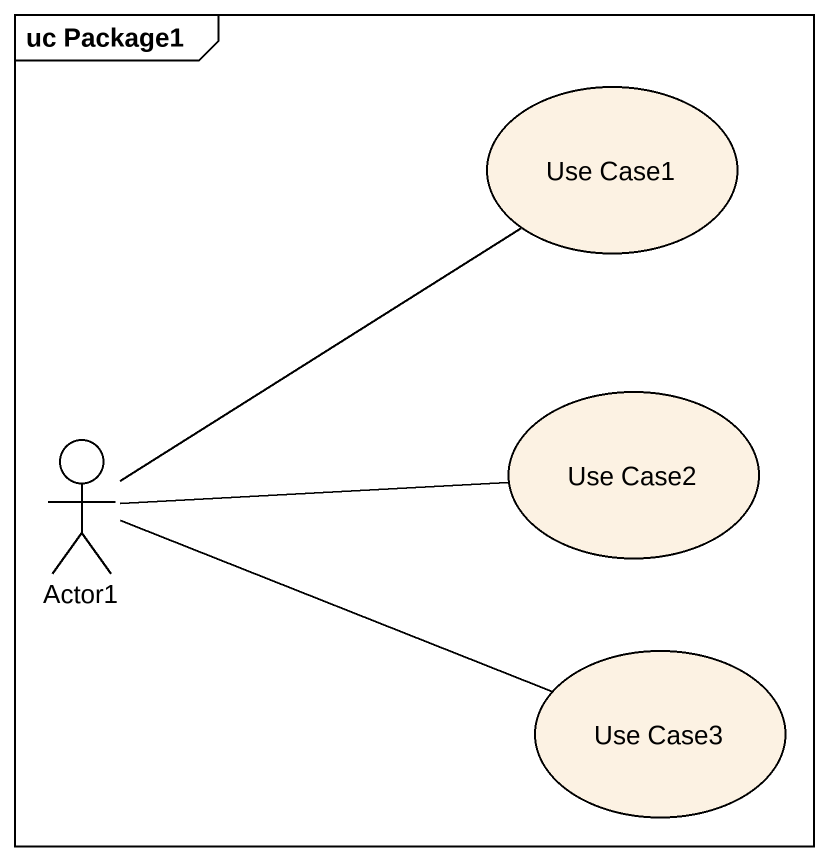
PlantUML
@startuml
mainframe uc Package1
usecase "Use Case1" as Use_Case1
actor Actor1
usecase "Use Case2" as Use_Case2
usecase "Use Case3" as Use_Case3
Actor1 -up- Use_Case1
Actor1 -right- Use_Case2
Actor1 -right- Use_Case3
@enduml
